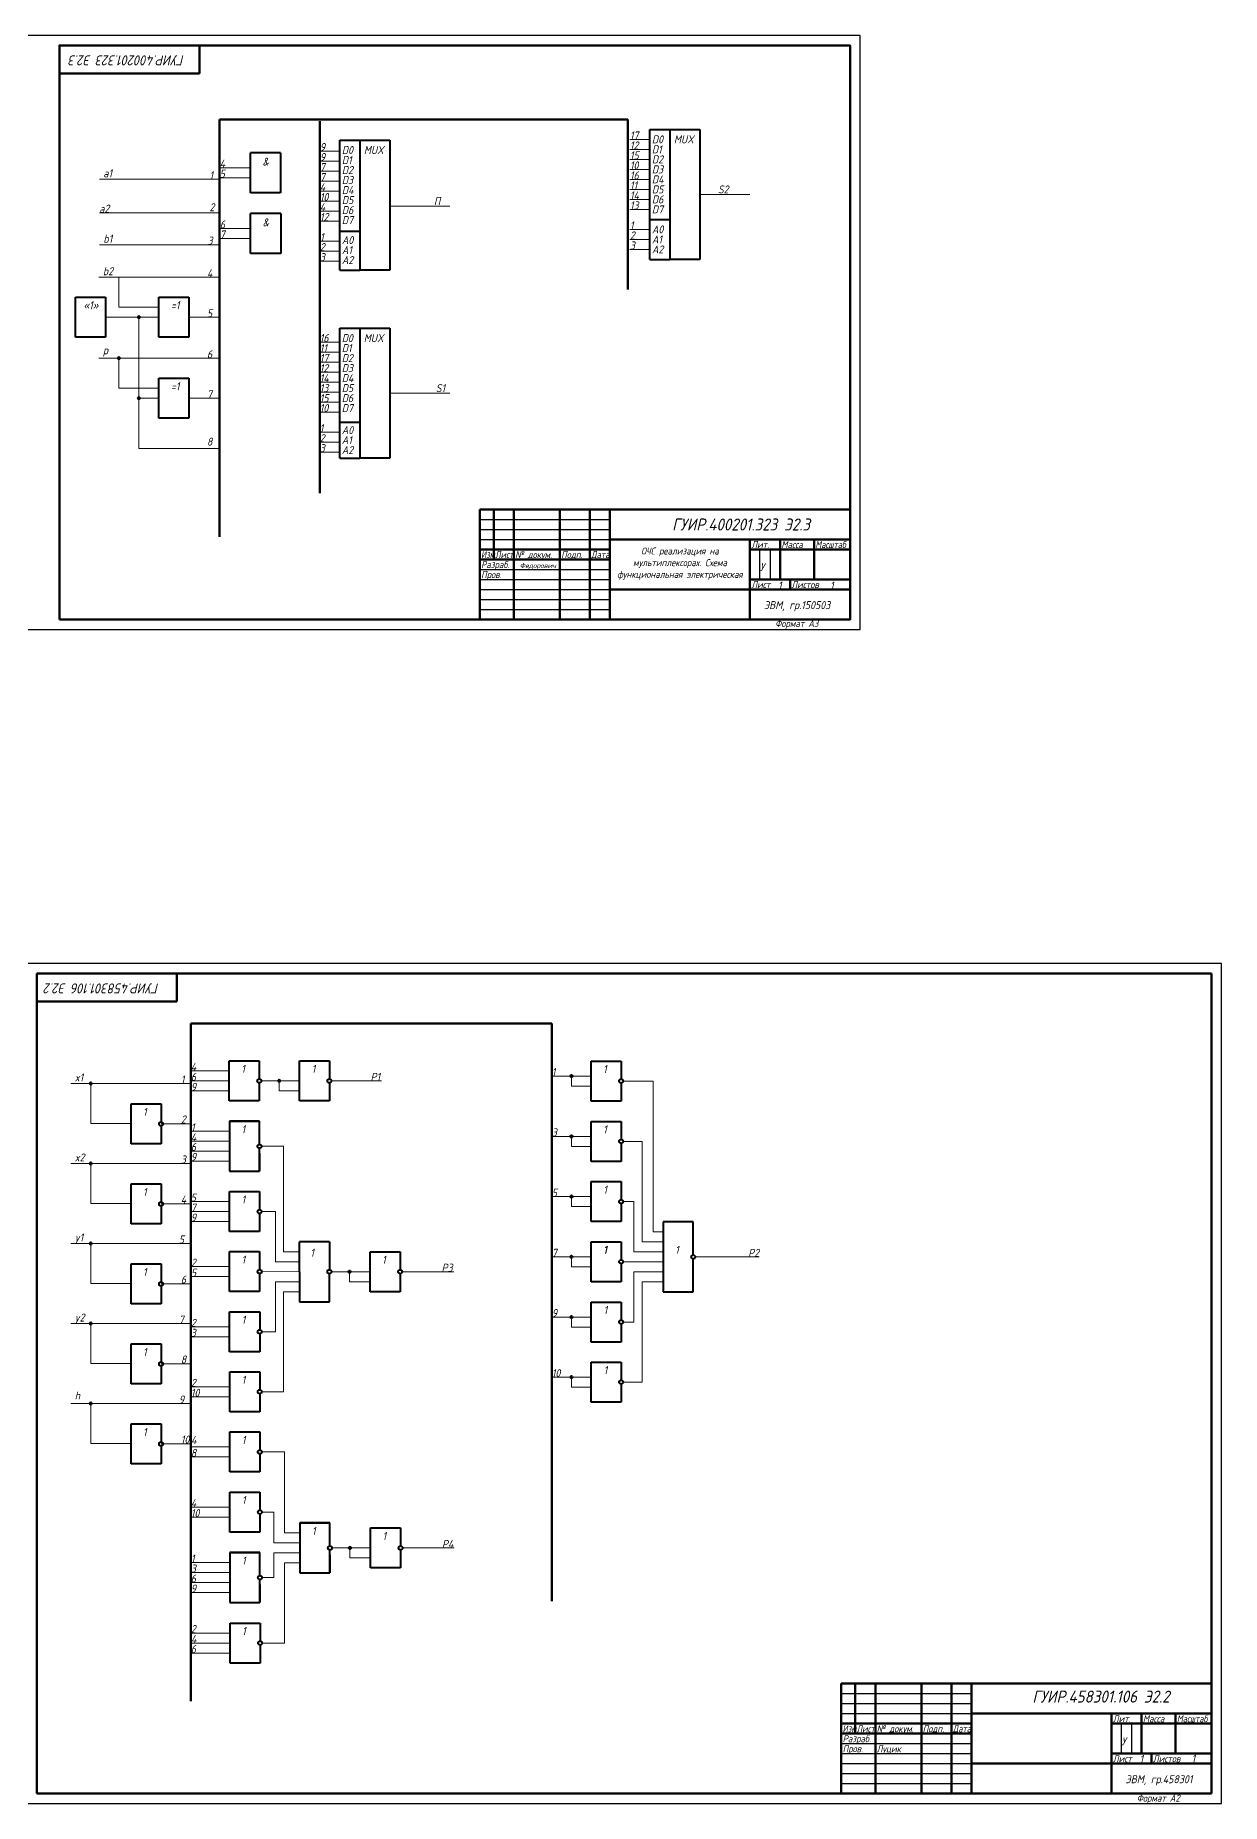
# Model space of a CAD drawing. Header units: millimetres. Extents: x 933 to 3512, y -240 to 1691.
# Drawn here: x 2393 to 2986, y 774 to 1658 of the extents above; entities that cross this region are included whole.
import ezdxf

# ---------------------------------------------------------------- set-up
doc = ezdxf.new("R2010")
doc.units = ezdxf.units.MM
doc.header["$LTSCALE"] = 0.5
doc.layers.get('0').update_dxf_attribs({"lineweight": 60})
doc.layers.get('Defpoints').update_dxf_attribs({"color": 5})
doc.layers.add('4-текст', color=7, linetype='Continuous', true_color=0x00ad00)
doc.layers.add('провода', color=122, linetype='Continuous', lineweight=15)
doc.layers.add('фигуры', color=7, linetype='Continuous', lineweight=40)
doc.styles.get("Standard").update_dxf_attribs({"font": 'isocpeui.ttf', "width": 0.9})

msp = doc.modelspace()

# ---------------------------------------------------------------- linework, layer by layer
for p, q in [((2405.14, 1652.78), (2405.14, 1638.78)), ((2475.14, 1638.78), (2475.14, 1652.78)), ((2405.14, 1638.78), (2475.14, 1638.78)), ((2750.14, 1405.78), (2750.14, 1400.78)), ((2393.77, 1188.88), (2393.77, 1174.88)), ((2463.77, 1174.88), (2463.77, 1188.88)), ((2393.77, 1174.88), (2463.77, 1174.88)), ((2930.77, 818.88), (2930.77, 813.88))]:
    msp.add_line(p, q)
at = {"lineweight": 50}
for p, q in [((2485.14, 1615.78), (2585.14, 1615.78)), ((2535.17, 1614.97), (2535.17, 1428.97)), ((2585.14, 1615.78), (2689.14, 1615.78)), ((2689.14, 1615.78), (2689.14, 1530.78))]:
    msp.add_line(p, q, dxfattribs=at)
at = {"lineweight": 60}
for p, q in [((2800.14, 1420.78), (2615.14, 1420.78)), ((2615.14, 1365.78), (2615.14, 1420.78)), ((2622.14, 1420.78), (2622.14, 1395.78)), ((2632.14, 1365.78), (2632.14, 1420.78)), ((2655.14, 1420.78), (2655.14, 1365.78)), ((2670.14, 1365.78), (2670.14, 1420.78)), ((2680.14, 1420.78), (2680.14, 1365.78)), ((2680.14, 1405.78), (2800.14, 1405.78)), ((2750.14, 1365.78), (2750.14, 1405.78)), ((2765.14, 1405.78), (2765.14, 1385.78)), ((2782.14, 1385.78), (2782.14, 1405.78)), ((2615.14, 1400.78), (2680.14, 1400.78)), ((2750.14, 1400.78), (2800.14, 1400.78)), ((2615.14, 1395.78), (2680.14, 1395.78)), ((2680.14, 1380.78), (2800.14, 1380.78)), ((2750.14, 1385.78), (2800.14, 1385.78)), ((2770.14, 1380.78), (2770.14, 1385.78)), ((2980.77, 833.88), (2795.77, 833.88)), ((2795.77, 778.88), (2795.77, 833.88)), ((2802.77, 833.88), (2802.77, 808.88)), ((2812.77, 778.88), (2812.77, 833.88)), ((2835.77, 833.88), (2835.77, 778.88)), ((2850.77, 778.88), (2850.77, 833.88)), ((2860.77, 833.88), (2860.77, 778.88)), ((2795.77, 813.88), (2860.77, 813.88)), ((2860.77, 818.88), (2980.77, 818.88)), ((2930.77, 778.88), (2930.77, 818.88)), ((2930.77, 813.88), (2980.77, 813.88)), ((2945.77, 818.88), (2945.77, 798.88)), ((2962.77, 798.88), (2962.77, 818.88)), ((2795.77, 808.88), (2860.77, 808.88)), ((2930.77, 798.88), (2980.77, 798.88)), ((2950.77, 793.88), (2950.77, 798.88)), ((2860.77, 793.88), (2980.77, 793.88))]:
    msp.add_line(p, q, dxfattribs=at)
at = {"lineweight": -3}
for p, q in [((2615.14, 1415.78), (2680.14, 1415.78)), ((2615.14, 1410.78), (2680.14, 1410.78)), ((2615.14, 1405.78), (2680.14, 1405.78)), ((2755.14, 1385.78), (2755.14, 1400.78)), ((2760.14, 1400.78), (2760.14, 1385.78)), ((2615.14, 1390.78), (2680.14, 1390.78)), ((2615.14, 1385.78), (2680.14, 1385.78)), ((2615.14, 1380.78), (2680.14, 1380.78)), ((2615.14, 1375.78), (2680.14, 1375.78)), ((2615.14, 1370.78), (2680.14, 1370.78)), ((2795.77, 828.88), (2860.77, 828.88)), ((2795.77, 823.88), (2860.77, 823.88)), ((2795.77, 818.88), (2860.77, 818.88)), ((2935.77, 798.88), (2935.77, 813.88)), ((2940.77, 813.88), (2940.77, 798.88)), ((2795.77, 803.88), (2860.77, 803.88)), ((2795.77, 798.88), (2860.77, 798.88)), ((2795.77, 793.88), (2860.77, 793.88)), ((2795.77, 788.88), (2860.77, 788.88)), ((2795.77, 783.88), (2860.77, 783.88))]:
    msp.add_line(p, q, dxfattribs=at)
at = {"lineweight": 40}
for p, q in [((2490.09, 1114.97), (2490.09, 1089.97)), ((2505.09, 1114.97), (2490.09, 1114.97)), ((2505.09, 1103.47), (2505.09, 1114.97)), ((2505.09, 1089.97), (2505.09, 1101.47)), ((2490.09, 1089.97), (2505.09, 1089.97)), ((2525.29, 914.19), (2525.29, 889.19)), ((2540.29, 914.19), (2525.29, 914.19)), ((2540.29, 902.69), (2540.29, 914.19)), ((2490.33, 899.41), (2490.33, 874.41)), ((2505.33, 899.41), (2490.33, 899.41)), ((2505.33, 887.91), (2505.33, 899.41)), ((2540.29, 889.19), (2540.29, 900.69)), ((2505.33, 874.41), (2505.33, 885.91)), ((2525.29, 889.19), (2540.29, 889.19)), ((2490.33, 874.41), (2505.33, 874.41))]:
    msp.add_line(p, q, dxfattribs=at)
at = {"lineweight": 60}
msp.add_lwpolyline([(2405.14, 1365.78), (2800.14, 1365.78), (2800.14, 1652.78), (2405.14, 1652.78)], close=True, dxfattribs=at)
for centre in [(2444.85, 1516.88), (2434.85, 1496.38), (2444.85, 1476.38), (2420.77, 1133.88), (2514.97, 1135.14), (2660.91, 1137.6), (2660.91, 1107.43), (2420.77, 1093.88), (2660.91, 1077.29), (2420.77, 1053.88), (2660.91, 1047.22), (2550.08, 1039.78), (2660.91, 1017.11), (2420.77, 1013.88), (2660.93, 987.09), (2420.77, 973.88), (2550.3, 901.68)]:
    msp.add_circle(centre, 0.5)
at = {"layer": 'Defpoints'}
for p, q in [((2985.77, 1193.88), (2388.77, 1193.88)), ((2985.77, 773.88), (2985.77, 1193.88)), ((2388.77, 773.88), (2985.77, 773.88))]:
    msp.add_line(p, q, dxfattribs=at)
msp.add_lwpolyline([(2385.14, 1360.78), (2805.14, 1360.78), (2805.14, 1657.78), (2385.14, 1657.78)], close=True, dxfattribs=at)
at = {"layer": 'провода'}
for p, q in [((2545.23, 1599.95), (2535.23, 1599.95)), ((2700.14, 1605.78), (2690.14, 1605.78)), ((2700.14, 1600.78), (2690.14, 1600.78)), ((2500.58, 1591.62), (2485.18, 1591.62)), ((2545.23, 1594.95), (2535.23, 1594.95)), ((2700.14, 1595.78), (2690.14, 1595.78)), ((2500.58, 1586.62), (2485.18, 1586.62)), ((2545.23, 1589.95), (2535.23, 1589.95)), ((2545.23, 1584.95), (2535.23, 1584.95)), ((2700.14, 1590.78), (2690.14, 1590.78)), ((2700.14, 1585.78), (2690.14, 1585.78)), ((2545.23, 1579.95), (2535.23, 1579.95)), ((2545.23, 1574.95), (2535.23, 1574.95)), ((2700.14, 1580.78), (2690.14, 1580.78)), ((2700.14, 1575.78), (2690.14, 1575.78)), ((2725.14, 1578.28), (2750.14, 1578.28)), ((2545.23, 1569.95), (2535.23, 1569.95)), ((2535.23, 1564.95), (2545.23, 1564.95)), ((2570.23, 1572.45), (2600.23, 1572.45)), ((2690.14, 1570.78), (2700.14, 1570.78)), ((2500.67, 1561.29), (2485.27, 1561.29)), ((2500.67, 1556.29), (2485.27, 1556.29)), ((2700.14, 1560.78), (2690.14, 1560.78)), ((2700.14, 1555.78), (2690.14, 1555.78)), ((2545.23, 1554.95), (2535.23, 1554.95)), ((2545.23, 1549.95), (2535.23, 1549.95)), ((2700.14, 1550.78), (2690.14, 1550.78)), ((2545.23, 1544.95), (2535.23, 1544.95)), ((2428.12, 1516.85), (2444.93, 1516.85)), ((2444.85, 1451.33), (2444.85, 1516.88)), ((2444.85, 1516.88), (2454.85, 1516.88)), ((2545.17, 1504.44), (2535.17, 1504.44)), ((2545.17, 1499.44), (2535.17, 1499.44)), ((2545.17, 1494.44), (2535.17, 1494.44)), ((2545.17, 1489.44), (2535.17, 1489.44)), ((2444.85, 1476.38), (2454.85, 1476.38)), ((2545.17, 1484.44), (2535.17, 1484.44)), ((2545.17, 1479.44), (2535.17, 1479.44)), ((2570.17, 1478.94), (2600.17, 1478.94)), ((2545.17, 1474.44), (2535.17, 1474.44)), ((2535.17, 1469.44), (2545.17, 1469.44)), ((2545.17, 1459.44), (2535.17, 1459.44)), ((2484.7, 1451.33), (2444.85, 1451.33)), ((2545.17, 1454.44), (2535.17, 1454.44)), ((2545.17, 1449.44), (2535.17, 1449.44)), ((2489.99, 1140.18), (2470.75, 1140.18)), ((2489.99, 1135.18), (2470.77, 1135.18)), ((2470.77, 1135.18), (2489.99, 1135.18)), ((2505.99, 1135.18), (2505.99, 1135.18)), ((2505.99, 1135.18), (2524.99, 1135.18)), ((2514.96, 1130.18), (2514.96, 1135.18)), ((2540.99, 1135.18), (2565.99, 1135.18)), ((2670.75, 1137.6), (2651.1, 1137.6)), ((2660.91, 1132.6), (2660.91, 1137.6)), ((2670.75, 1132.6), (2660.91, 1132.6)), ((2686.75, 1135.1), (2686.75, 1135.1)), ((2699.89, 1135.1), (2686.75, 1135.1)), ((2701.69, 1135.1), (2699.89, 1135.1)), ((2701.69, 1059.72), (2701.69, 1135.1)), ((2470.77, 1130.18), (2489.94, 1130.18)), ((2514.96, 1130.18), (2524.99, 1130.18)), ((2524.99, 1125.18), (2524.99, 1125.18)), ((2490.09, 1114.97), (2505.09, 1114.97)), ((2455.9, 1113.66), (2470.9, 1113.66)), ((2490.09, 1104.97), (2470.8, 1104.97)), ((2490.09, 1109.97), (2470.82, 1109.97)), ((2670.77, 1107.43), (2651.12, 1107.43)), ((2660.91, 1102.43), (2660.91, 1107.43)), ((2686.77, 1104.93), (2686.77, 1104.93)), ((2686.8, 1104.93), (2686.8, 1104.93)), ((2693.83, 1104.93), (2686.8, 1104.93)), ((2696.32, 1104.93), (2693.83, 1104.93)), ((2696.32, 1054.72), (2696.32, 1104.93)), ((2490.09, 1099.97), (2470.82, 1099.97)), ((2517.06, 1102.47), (2506.11, 1102.47)), ((2517.06, 1049.79), (2517.06, 1102.47)), ((2670.77, 1102.43), (2660.91, 1102.43)), ((2490.09, 1094.97), (2470.82, 1094.97)), ((2455.9, 1073.66), (2470.9, 1073.66)), ((2490.12, 1074.86), (2470.7, 1074.86)), ((2490.12, 1069.86), (2470.77, 1069.86)), ((2506.12, 1069.86), (2506.12, 1069.86)), ((2513.06, 1069.86), (2506.12, 1069.86)), ((2513.06, 1044.79), (2513.06, 1069.86)), ((2670.77, 1077.29), (2651.12, 1077.29)), ((2660.91, 1072.29), (2660.91, 1077.29)), ((2670.77, 1072.29), (2660.91, 1072.29)), ((2686.77, 1074.79), (2686.77, 1074.79)), ((2686.87, 1074.79), (2686.87, 1074.79)), ((2692.17, 1074.79), (2686.87, 1074.79)), ((2692.17, 1049.72), (2692.17, 1074.79)), ((2490.12, 1064.86), (2470.76, 1064.86)), ((2706.77, 1054.72), (2696.32, 1054.72)), ((2706.77, 1059.72), (2701.69, 1059.72)), ((2525, 1044.79), (2513.06, 1044.79)), ((2525, 1049.79), (2517.06, 1049.79)), ((2670.77, 1047.22), (2651.12, 1047.22)), ((2660.91, 1042.22), (2660.91, 1047.22)), ((2686.77, 1044.72), (2686.77, 1044.72)), ((2686.77, 1044.72), (2706.77, 1044.72)), ((2693.83, 1044.72), (2686.77, 1044.72)), ((2706.77, 1049.72), (2692.17, 1049.72)), ((2722.78, 1047.19), (2754.79, 1047.19)), ((2490.13, 1042.3), (2470.8, 1042.3)), ((2490.13, 1037.3), (2470.85, 1037.3)), ((2506.13, 1039.8), (2506.13, 1039.8)), ((2506.13, 1039.8), (2525, 1039.79)), ((2525, 1034.79), (2513.06, 1034.79)), ((2513.06, 1034.79), (2513.06, 1009.73)), ((2541, 1039.79), (2560.34, 1039.79)), ((2550.04, 1034.79), (2550.04, 1039.78)), ((2560.34, 1034.79), (2550.04, 1034.79)), ((2576.34, 1039.79), (2576.34, 1039.79)), ((2576.34, 1039.79), (2602.15, 1039.79)), ((2670.77, 1042.22), (2660.91, 1042.22)), ((2706.77, 1039.72), (2692.17, 1039.72)), ((2692.17, 1039.72), (2692.17, 1014.61)), ((2706.77, 1034.72), (2696.32, 1034.72)), ((2696.32, 1034.72), (2696.32, 984.59)), ((2455.9, 1033.66), (2470.9, 1033.66)), ((2525, 1029.79), (2517.06, 1029.79)), ((2517.06, 1029.79), (2517.06, 979.75)), ((2670.77, 1017.11), (2651.12, 1017.11)), ((2660.91, 1012.11), (2660.91, 1017.11)), ((2490.18, 1012.23), (2470.72, 1012.23)), ((2506.18, 1009.73), (2506.18, 1009.73)), ((2513.06, 1009.73), (2506.18, 1009.73)), ((2670.77, 1012.11), (2660.91, 1012.11)), ((2686.77, 1014.61), (2686.77, 1014.61)), ((2687.02, 1014.61), (2687.02, 1014.61)), ((2692.17, 1014.61), (2687.02, 1014.61)), ((2490.18, 1007.23), (2470.72, 1007.23)), ((2455.9, 993.66), (2470.9, 993.66)), ((2490.2, 982.25), (2470.59, 982.25)), ((2670.77, 987.09), (2651.12, 987.09)), ((2660.93, 982.09), (2660.93, 987.09)), ((2670.77, 982.09), (2660.93, 982.09)), ((2686.77, 984.59), (2686.77, 984.59)), ((2687.06, 984.59), (2687.06, 984.59)), ((2696.32, 984.59), (2687.06, 984.59)), ((2490.2, 977.25), (2470.59, 977.25)), ((2506.2, 979.75), (2506.2, 979.75)), ((2517.06, 979.75), (2506.2, 979.75)), ((2455.9, 953.66), (2470.9, 953.66)), ((2490.25, 947.18), (2470.76, 947.18)), ((2490.25, 952.18), (2470.79, 952.18)), ((2506.25, 949.68), (2506.25, 949.68)), ((2517.51, 949.68), (2506.25, 949.68)), ((2517.51, 909.19), (2517.51, 949.68)), ((2490.29, 922.1), (2470.78, 922.1)), ((2506.29, 919.6), (2506.29, 919.6)), ((2512.32, 919.6), (2506.29, 919.6)), ((2512.32, 904.19), (2512.32, 919.6)), ((2490.29, 917.1), (2470.78, 917.1)), ((2525.29, 914.19), (2540.29, 914.19)), ((2520.35, 904.19), (2512.32, 904.19)), ((2520.15, 909.19), (2517.51, 909.19)), ((2525.29, 909.19), (2520.15, 909.19)), ((2525.29, 904.19), (2520.35, 904.19)), ((2541.22, 901.69), (2560.56, 901.69)), ((2550.26, 896.69), (2550.26, 901.69)), ((2576.56, 901.69), (2576.56, 901.69)), ((2576.56, 901.69), (2602.37, 901.69)), ((2490.33, 894.41), (2470.84, 894.41)), ((2490.33, 899.41), (2505.33, 899.41)), ((2520.05, 899.19), (2512.32, 899.19)), ((2512.32, 899.19), (2512.32, 886.91)), ((2520.65, 894.19), (2517.51, 894.19)), ((2517.51, 894.19), (2517.51, 854.17)), ((2525.29, 899.19), (2520.05, 899.19)), ((2525.29, 894.19), (2520.65, 894.19)), ((2560.56, 896.69), (2550.26, 896.69)), ((2490.33, 889.41), (2470.7, 889.41)), ((2490.33, 884.41), (2470.7, 884.41)), ((2512.32, 886.91), (2506.33, 886.91)), ((2490.33, 879.41), (2470.76, 879.41)), ((2490.4, 859.17), (2470.78, 859.17)), ((2490.4, 849.17), (2470.75, 849.17)), ((2490.4, 854.17), (2470.84, 854.17)), ((2506.4, 854.17), (2506.4, 854.17)), ((2517.51, 854.17), (2506.4, 854.17))]:
    msp.add_line(p, q, dxfattribs=at)
at = {"layer": 'провода', "lineweight": 15}
for p, q in [((2485.08, 1585.83), (2425.08, 1585.83)), ((2485.08, 1569.15), (2425.08, 1569.15)), ((2485.11, 1553.16), (2425.11, 1553.16)), ((2484.85, 1536.88), (2424.85, 1536.88)), ((2434.85, 1536.88), (2434.85, 1521.88)), ((2434.85, 1521.88), (2454.85, 1521.88)), ((2469.85, 1516.88), (2484.85, 1516.88)), ((2484.85, 1496.38), (2424.85, 1496.38)), ((2434.85, 1496.38), (2434.85, 1481.38)), ((2434.85, 1481.38), (2454.85, 1481.38)), ((2469.85, 1476.38), (2484.85, 1476.38)), ((2470.77, 1133.88), (2410.77, 1133.88)), ((2420.77, 1133.88), (2420.77, 1113.88)), ((2420.77, 1113.88), (2440.77, 1113.88)), ((2470.77, 1093.88), (2410.77, 1093.88)), ((2420.77, 1093.88), (2420.77, 1073.88)), ((2420.77, 1073.88), (2440.77, 1073.88)), ((2470.77, 1053.88), (2410.77, 1053.88)), ((2420.77, 1053.88), (2420.77, 1033.88)), ((2420.77, 1033.88), (2440.77, 1033.88)), ((2470.77, 1013.88), (2410.77, 1013.88)), ((2420.77, 1013.88), (2420.77, 993.88)), ((2420.77, 993.88), (2440.77, 993.88)), ((2470.77, 973.88), (2410.77, 973.88)), ((2420.77, 973.88), (2420.77, 953.88)), ((2420.77, 953.88), (2440.77, 953.88))]:
    msp.add_line(p, q, dxfattribs=at)
at = {"layer": 'фигуры', "lineweight": 50}
for p, q in [((2485.14, 1615.78), (2485.08, 1407.15)), ((2470.77, 1163.88), (2470.77, 825.03)), ((2470.77, 1163.88), (2651.1, 1163.88)), ((2651.1, 1163.88), (2651.1, 875.05))]:
    msp.add_line(p, q, dxfattribs=at)
at = {"layer": 'фигуры'}
for p, q in [((2700.14, 1545.78), (2700.14, 1610.78)), ((2700.14, 1610.78), (2710.14, 1610.78)), ((2710.14, 1610.78), (2725.14, 1610.78)), ((2710.14, 1610.78), (2710.14, 1545.78)), ((2725.14, 1610.78), (2725.14, 1545.78)), ((2545.23, 1540.45), (2545.23, 1605.45)), ((2545.23, 1605.45), (2555.23, 1605.45)), ((2555.23, 1605.45), (2570.23, 1605.45)), ((2555.23, 1605.45), (2555.23, 1540.45)), ((2570.23, 1605.45), (2570.23, 1540.45)), ((2700.14, 1565.78), (2710.14, 1565.78)), ((2545.23, 1559.95), (2555.23, 1559.95)), ((2545.23, 1540.45), (2555.23, 1540.45)), ((2570.23, 1540.45), (2555.23, 1540.45)), ((2700.14, 1545.78), (2710.14, 1545.78)), ((2725.14, 1545.78), (2710.14, 1545.78)), ((2545.17, 1446.44), (2545.17, 1511.44)), ((2545.17, 1511.44), (2555.17, 1511.44)), ((2555.17, 1511.44), (2570.17, 1511.44)), ((2555.17, 1511.44), (2555.17, 1446.44)), ((2570.17, 1511.44), (2570.17, 1446.44)), ((2545.17, 1464.44), (2555.17, 1464.44)), ((2545.17, 1446.44), (2555.17, 1446.44)), ((2570.17, 1446.44), (2555.17, 1446.44)), ((2525, 1039.79), (2525, 1054.79)), ((2540, 1054.79), (2525, 1054.79)), ((2540, 1054.79), (2540, 1040.79)), ((2525, 1039.79), (2525, 1024.79)), ((2540, 1024.79), (2540, 1038.79)), ((2525, 1024.79), (2540, 1024.79))]:
    msp.add_line(p, q, dxfattribs=at)
at = {"layer": 'фигуры', "lineweight": 40}
for p, q in [((2500.58, 1579.12), (2500.58, 1599.12)), ((2515.58, 1599.12), (2500.58, 1599.12)), ((2515.58, 1599.12), (2515.58, 1579.12)), ((2515.58, 1579.12), (2500.58, 1579.12)), ((2500.67, 1548.79), (2500.67, 1568.79)), ((2515.67, 1568.79), (2500.67, 1568.79)), ((2515.67, 1568.79), (2515.67, 1548.79)), ((2515.67, 1548.79), (2500.67, 1548.79)), ((2413.12, 1526.85), (2428.12, 1526.85)), ((2413.12, 1506.85), (2413.12, 1526.85)), ((2428.12, 1526.85), (2428.12, 1515.85)), ((2454.85, 1526.88), (2469.85, 1526.88)), ((2454.85, 1506.88), (2454.85, 1526.88)), ((2469.85, 1526.88), (2469.85, 1515.88)), ((2428.12, 1515.85), (2428.12, 1506.85)), ((2469.85, 1515.88), (2469.85, 1506.88)), ((2428.12, 1506.85), (2413.12, 1506.85)), ((2469.85, 1506.88), (2454.85, 1506.88)), ((2454.85, 1486.38), (2469.85, 1486.38)), ((2454.85, 1466.38), (2454.85, 1486.38)), ((2469.85, 1486.38), (2469.85, 1475.38)), ((2469.85, 1475.38), (2469.85, 1466.38)), ((2469.85, 1466.38), (2454.85, 1466.38)), ((2489.99, 1145.18), (2504.99, 1145.18)), ((2489.99, 1125.18), (2489.99, 1145.18)), ((2504.99, 1145.18), (2504.99, 1136.18)), ((2524.99, 1145.18), (2539.99, 1145.18)), ((2524.99, 1125.18), (2524.99, 1145.18)), ((2539.99, 1145.18), (2539.99, 1136.18)), ((2670.75, 1145.1), (2685.75, 1145.1)), ((2670.75, 1125.1), (2670.75, 1145.1)), ((2685.75, 1145.1), (2685.75, 1136.1)), ((2504.99, 1134.18), (2504.99, 1125.18)), ((2539.99, 1134.18), (2539.99, 1125.18)), ((2685.75, 1134.1), (2685.75, 1125.1)), ((2440.9, 1123.66), (2455.9, 1123.66)), ((2440.9, 1103.66), (2440.9, 1123.66)), ((2455.9, 1123.66), (2455.9, 1114.66)), ((2504.99, 1125.18), (2489.99, 1125.18)), ((2539.99, 1125.18), (2524.99, 1125.18)), ((2685.75, 1125.1), (2670.75, 1125.1)), ((2490.09, 1114.97), (2505.09, 1114.97)), ((2670.77, 1114.93), (2685.77, 1114.93)), ((2670.77, 1094.93), (2670.77, 1114.93)), ((2685.77, 1114.93), (2685.77, 1105.93)), ((2455.9, 1112.66), (2455.9, 1103.66)), ((2455.9, 1103.66), (2440.9, 1103.66)), ((2505.09, 1098.97), (2505.09, 1089.97)), ((2685.77, 1103.93), (2685.77, 1094.93)), ((2685.77, 1094.93), (2670.77, 1094.93)), ((2440.9, 1083.66), (2455.9, 1083.66)), ((2440.9, 1063.66), (2440.9, 1083.66)), ((2455.9, 1083.66), (2455.9, 1074.66)), ((2490.12, 1079.86), (2505.12, 1079.86)), ((2490.12, 1059.86), (2490.12, 1079.86)), ((2505.12, 1079.86), (2505.12, 1070.86)), ((2670.77, 1084.79), (2685.77, 1084.79)), ((2670.77, 1064.79), (2670.77, 1084.79)), ((2685.77, 1084.79), (2685.77, 1075.79)), ((2455.9, 1072.66), (2455.9, 1063.66)), ((2685.77, 1073.79), (2685.77, 1064.79)), ((2455.9, 1063.66), (2440.9, 1063.66)), ((2505.12, 1068.86), (2505.12, 1059.86)), ((2685.77, 1064.79), (2670.77, 1064.79)), ((2706.77, 1064.72), (2706.77, 1029.72)), ((2721.78, 1064.69), (2706.77, 1064.72)), ((2721.78, 1048.19), (2721.78, 1064.69)), ((2505.12, 1059.86), (2490.12, 1059.86)), ((2670.77, 1054.72), (2685.77, 1054.72)), ((2670.77, 1034.72), (2670.77, 1054.72)), ((2685.77, 1054.72), (2685.77, 1045.72)), ((2440.9, 1043.66), (2455.9, 1043.66)), ((2440.9, 1023.66), (2440.9, 1043.66)), ((2455.9, 1043.66), (2455.9, 1034.66)), ((2490.13, 1049.8), (2505.13, 1049.8)), ((2490.13, 1029.8), (2490.13, 1049.8)), ((2505.13, 1049.8), (2505.13, 1040.8)), ((2560.34, 1049.79), (2575.34, 1049.79)), ((2560.34, 1029.79), (2560.34, 1049.79)), ((2575.34, 1049.79), (2575.34, 1040.79)), ((2685.77, 1043.72), (2685.77, 1034.72)), ((2721.77, 1029.72), (2721.78, 1046.19)), ((2505.13, 1038.8), (2505.13, 1029.8)), ((2575.34, 1038.79), (2575.34, 1029.79)), ((2685.77, 1034.72), (2670.77, 1034.72)), ((2455.9, 1032.66), (2455.9, 1023.66)), ((2505.13, 1029.8), (2490.13, 1029.8)), ((2575.34, 1029.79), (2560.34, 1029.79)), ((2706.77, 1029.72), (2721.77, 1029.72)), ((2455.9, 1023.66), (2440.9, 1023.66)), ((2490.18, 1019.73), (2505.18, 1019.73)), ((2490.18, 999.73), (2490.18, 1019.73)), ((2505.18, 1019.73), (2505.18, 1010.73)), ((2670.77, 1024.61), (2685.77, 1024.61)), ((2670.77, 1004.61), (2670.77, 1024.61)), ((2685.77, 1024.61), (2685.77, 1015.61)), ((2505.18, 1008.73), (2505.18, 999.73)), ((2685.77, 1013.61), (2685.77, 1004.61)), ((2440.9, 1003.66), (2455.9, 1003.66)), ((2440.9, 983.66), (2440.9, 1003.66)), ((2455.9, 1003.66), (2455.9, 994.66)), ((2505.18, 999.73), (2490.18, 999.73)), ((2685.77, 1004.61), (2670.77, 1004.61)), ((2455.9, 992.66), (2455.9, 983.66)), ((2670.77, 994.59), (2685.77, 994.59)), ((2670.77, 974.59), (2670.77, 994.59)), ((2685.77, 994.59), (2685.77, 985.59)), ((2455.9, 983.66), (2440.9, 983.66)), ((2490.2, 989.75), (2505.2, 989.75)), ((2490.2, 969.75), (2490.2, 989.75)), ((2505.2, 989.75), (2505.2, 980.75)), ((2685.77, 983.59), (2685.77, 974.59)), ((2505.2, 978.75), (2505.2, 969.75)), ((2685.77, 974.59), (2670.77, 974.59)), ((2440.9, 963.66), (2455.9, 963.66)), ((2440.9, 943.66), (2440.9, 963.66)), ((2455.9, 963.66), (2455.9, 954.66)), ((2505.2, 969.75), (2490.2, 969.75)), ((2490.25, 959.68), (2505.25, 959.68)), ((2490.25, 939.68), (2490.25, 959.68)), ((2505.25, 959.68), (2505.25, 950.68)), ((2455.9, 952.66), (2455.9, 943.66)), ((2505.25, 948.68), (2505.25, 939.68)), ((2455.9, 943.66), (2440.9, 943.66)), ((2505.25, 939.68), (2490.25, 939.68)), ((2490.29, 929.6), (2505.29, 929.6)), ((2490.29, 909.6), (2490.29, 929.6)), ((2505.29, 929.6), (2505.29, 920.6)), ((2505.29, 918.6), (2505.29, 909.6)), ((2525.29, 914.19), (2540.29, 914.19)), ((2560.56, 911.69), (2575.56, 911.69)), ((2560.56, 891.69), (2560.56, 911.69)), ((2575.56, 911.69), (2575.56, 902.69)), ((2505.29, 909.6), (2490.29, 909.6)), ((2490.33, 899.41), (2505.33, 899.41)), ((2540.29, 898.19), (2540.29, 889.19)), ((2575.56, 900.69), (2575.56, 891.69)), ((2575.56, 891.69), (2560.56, 891.69)), ((2505.33, 883.41), (2505.33, 874.41)), ((2490.4, 864.17), (2505.4, 864.17)), ((2490.4, 844.17), (2490.4, 864.17)), ((2505.4, 864.17), (2505.4, 855.17)), ((2505.4, 853.17), (2505.4, 844.17)), ((2505.4, 844.17), (2490.4, 844.17))]:
    msp.add_line(p, q, dxfattribs=at)
at = {"layer": 'фигуры', "lineweight": 60}
for p, q in [((2393.77, 778.88), (2393.77, 1188.88)), ((2393.77, 1188.88), (2965.77, 1188.88)), ((2965.77, 1188.88), (2980.77, 1188.88)), ((2980.77, 1188.88), (2980.77, 778.88)), ((2980.77, 778.88), (2393.77, 778.88))]:
    msp.add_line(p, q, dxfattribs=at)
at = {"layer": 'фигуры', "lineweight": 40}
for centre in [(2504.99, 1135.18), (2539.99, 1135.18), (2685.75, 1135.1), (2455.9, 1113.66), (2685.77, 1104.93), (2505.09, 1102.47), (2455.9, 1073.66), (2505.12, 1069.86), (2685.77, 1074.79), (2685.77, 1044.72), (2721.78, 1047.19), (2455.9, 1033.66), (2505.13, 1039.8), (2540, 1039.79), (2575.34, 1039.79), (2505.18, 1009.73), (2685.77, 1014.61), (2455.9, 993.66), (2685.77, 984.59), (2505.2, 979.75), (2455.9, 953.66), (2505.25, 949.68), (2505.29, 919.6), (2540.29, 901.69), (2575.56, 901.69), (2505.33, 886.91), (2505.4, 854.17)]:
    msp.add_circle(centre, 1, dxfattribs=at)

# ---------------------------------------------------------------- texts
at = {"lineweight": -3, "width": 0.9}
for s, p in [('Формат А3', (2762.74, 1362.03)), ('Формат А2', (2943.38, 774.88))]:
    msp.add_text(s, height=3.5, dxfattribs=at).set_placement(p)
at = {"insert": (2680.14, 1401.78), "char_height": 3.5, "attachment_point": 1}
msp.add_mtext_dynamic_manual_height_columns('\\pxqc;ОЧС реализация на мультиплексорах. Схема функциональная электрическая', width=70.0392, gutter_width=20, heights=[37.17], dxfattribs=at)
at = {"layer": '4-текст', "lineweight": -3}
for s, width, p in [('Изм.', 0.7, (2615.81, 1396.49)), ('Лист', 0.75, (2622.81, 1396.49)), ('№ докум.', 0.9, (2632.81, 1396.49)), ('Подп.', 0.9, (2655.81, 1396.49)), ('Дата', 0.75, (2670.81, 1396.49)), ('Лит.', 0.9, (2750.81, 1401.49)), ('Масса', 0.9, (2765.81, 1401.49)), ('Масштаб', 0.8, (2782.81, 1401.49)), ('Разраб.', 0.9, (2615.81, 1391.49)), ('Пров.', 0.9, (2615.81, 1386.49)), ('Лист', 0.9, (2750.81, 1381.49)), ('Листов', 0.9, (2770.81, 1381.49)), ('Лит.', 0.9, (2931.45, 814.58)), ('Масса', 0.9, (2946.45, 814.58)), ('Масштаб', 0.8, (2963.45, 814.58)), ('Изм.', 0.7, (2796.45, 809.58)), ('Разраб.', 0.9, (2796.45, 804.58)), ('Лист', 0.75, (2803.45, 809.58)), ('№ докум.', 0.9, (2813.45, 809.58)), ('Подп.', 0.9, (2836.45, 809.58)), ('Дата', 0.75, (2851.45, 809.58)), ('Пров.', 0.9, (2796.45, 799.58)), ('Луцик', 0.9, (2813.43, 799.52)), ('Лист', 0.9, (2931.45, 794.58)), ('Листов', 0.9, (2951.45, 794.58))]:
    msp.add_text(s, height=3.5, dxfattribs=dict(at, width=width)).set_placement(p)
at = {"layer": '4-текст', "width": 0.9}
for s, p in [('У', (2935.77, 803.08)), ('1', (2944.77, 794.19)), ('1', (2970.77, 794.4))]:
    msp.add_text(s, height=4, dxfattribs=at).set_placement(p)
at = {"layer": '4-текст', "insert": (2397.77, 1181.38), "char_height": 5, "attachment_point": 6, "rotation": 180}
msp.add_mtext_dynamic_manual_height_columns('ГУИР.458301.106 Э2.2', width=70, gutter_width=20, heights=[0], dxfattribs=at)
at = {"layer": '4-текст'}
for s, width, insert, char_height, attachment_point in [('ГУИР.458301.106 Э2.2', 84, (2959.77, 827.38), 6, 6), ('ЭВМ, гр.458301', 50, (2937.77, 788.08), 4, 1)]:
    msp.add_mtext_dynamic_manual_height_columns(s, width=width, gutter_width=20, heights=[0], dxfattribs=dict(at, insert=insert, char_height=char_height, attachment_point=attachment_point))
at = {"layer": 'провода', "width": 0.9}
for s, p in [('У', (2755.14, 1389.98)), ('1', (2764.14, 1380.78)), ('1', (2790.14, 1380.78))]:
    msp.add_text(s, height=4, dxfattribs=at).set_placement(p)
at = {"layer": 'провода', "insert": (2410.14, 1645.28), "char_height": 5, "attachment_point": 6, "rotation": 180}
msp.add_mtext_dynamic_manual_height_columns('ГУИР.400201.323 Э2.3', width=70, gutter_width=20, heights=[0], dxfattribs=at)
at = {"layer": 'провода'}
for s, width, heights, insert, char_height, attachment_point in [('ГУИР.400201.323 Э2.3', 81.1655, [16.74], (2780.14, 1413.28), 6, 6), ('Федорович', 23, [0], (2635.14, 1393.98), 2.5, 1), ('ЭВМ, гр.150503', 50, [0], (2757.14, 1374.98), 4, 1)]:
    msp.add_mtext_dynamic_manual_height_columns(s, width=width, gutter_width=20, heights=heights, dxfattribs=dict(at, insert=insert, char_height=char_height, attachment_point=attachment_point))
at = {"layer": 'фигуры', "width": 0.9}
for s, p in [('17', (2690.14, 1605.78)), ('9', (2535.23, 1599.95)), ('D0', (2546.23, 1598.45)), ('MUX', (2557.23, 1598.45)), ('12', (2690.14, 1600.78)), ('D0', (2701.14, 1603.78)), ('D1', (2701.14, 1598.78)), ('MUX', (2712.14, 1603.78)), ('4', (2485.18, 1591.62)), ('&', (2506.58, 1592.62)), ('9', (2535.23, 1594.95)), ('7', (2535.23, 1589.95)), ('D1', (2546.23, 1593.45)), ('D2', (2546.23, 1588.45)), ('15', (2690.14, 1595.78)), ('10', (2690.14, 1590.78)), ('D2', (2701.14, 1593.78)), ('D3', (2701.14, 1588.78)), ('a1', (2427.08, 1586.83)), ('1', (2480.08, 1585.83)), ('5', (2485.18, 1586.62)), ('4', (2535.23, 1579.95)), ('7', (2535.23, 1584.95)), ('D3', (2546.23, 1583.45)), ('D4', (2546.23, 1578.45)), ('16', (2690.14, 1585.78)), ('11', (2690.14, 1580.78)), ('D4', (2701.14, 1583.78)), ('D5', (2701.14, 1578.78)), ('S2', (2734.14, 1578.78)), ('2', (2480.08, 1569.88)), ('4', (2535.23, 1569.95)), ('10', (2535.23, 1574.95)), ('D5', (2546.23, 1573.45)), ('П', (2592.23, 1572.95)), ('14', (2690.14, 1575.78)), ('13', (2690.14, 1570.78)), ('D6', (2701.14, 1573.78)), ('а2', (2425.08, 1569.15)), ('6', (2485.27, 1561.29)), ('&', (2506.67, 1562.29)), ('12', (2535.23, 1564.95)), ('D6', (2546.23, 1568.45)), ('D7', (2546.23, 1563.45)), ('1', (2690.14, 1560.78)), ('D7', (2701.14, 1568.78)), ('b1', (2427.11, 1554.16)), ('3', (2479.11, 1553.16)), ('7', (2485.27, 1556.29)), ('1', (2535.38, 1554.95)), ('A0', (2546.23, 1553.45)), ('2', (2690.14, 1555.78)), ('A0', (2701.14, 1558.78)), ('A1', (2701.14, 1553.78)), ('2', (2535.23, 1549.95)), ('3', (2535.23, 1544.95)), ('A1', (2546.23, 1548.45)), ('A2', (2546.23, 1543.45)), ('3', (2690.14, 1550.78)), ('A2', (2701.14, 1548.78)), ('b2', (2426.85, 1537.88)), ('4', (2478.85, 1536.88)), ('«1»', (2417.12, 1520.85)), ('=1', (2460.85, 1520.88)), ('5', (2478.85, 1516.88)), ('16', (2535.17, 1504.49)), ('11', (2535.17, 1499.44)), ('D0', (2546.17, 1504.44)), ('D1', (2546.17, 1499.44)), ('MUX', (2557.17, 1504.44)), ('p', (2426.85, 1498.38)), ('6', (2478.85, 1496.38)), ('17', (2535.17, 1494.49)), ('D2', (2546.17, 1494.44)), ('12', (2535.17, 1489.44)), ('14', (2535.17, 1484.44)), ('D3', (2546.17, 1489.44)), ('D4', (2546.17, 1484.44)), ('=1', (2460.85, 1480.38)), ('7', (2478.85, 1476.38)), ('13', (2535.17, 1479.49)), ('15', (2535.17, 1474.44)), ('D5', (2546.17, 1479.44)), ('D6', (2546.17, 1474.44)), ('S1', (2593.17, 1479.44)), ('10', (2535.17, 1469.49)), ('D7', (2546.17, 1469.44)), ('2', (2535.17, 1454.44)), ('1', (2535.17, 1459.44)), ('A0', (2546.17, 1458.44)), ('8', (2478.85, 1452.69)), ('3', (2535.17, 1449.44)), ('A1', (2546.17, 1453.44)), ('A2', (2546.17, 1448.44)), ('4', (2470.77, 1140.18)), ('1', (2495.99, 1139.18)), ('1', (2531.17, 1139.18)), ('1', (2651.1, 1137.6)), ('1', (2676.75, 1139.1)), ('x1', (2412.77, 1134.88)), ('1', (2465.77, 1133.88)), ('6', (2470.77, 1135.18)), ('9', (2470.77, 1130.18)), ('1', (2446.9, 1117.66)), ('2', (2465.77, 1113.88)), ('1', (2470.87, 1109.97)), ('4', (2470.8, 1104.97)), ('1', (2496.09, 1108.97)), ('3', (2651.12, 1107.43)), ('1', (2676.8, 1108.93)), ('x2', (2412.77, 1094.88)), ('3', (2465.77, 1093.88)), ('6', (2470.77, 1100.17)), ('9', (2470.77, 1095.17)), ('1', (2446.9, 1077.66)), ('5', (2470.7, 1074.86)), ('5', (2651.12, 1077.29)), ('1', (2676.87, 1078.79)), ('4', (2465.77, 1073.88)), ('7', (2470.77, 1069.86)), ('1', (2496.12, 1073.86)), ('9', (2470.77, 1064.86)), ('y1', (2412.77, 1054.88)), ('5', (2464.77, 1053.88)), ('1', (2676.77, 1048.72)), ('1', (2676.97, 1048.72)), ('1', (2712.77, 1048.72)), ('2', (2470.8, 1042.3)), ('1', (2496.13, 1043.8)), ('1', (2530.5, 1047.29)), ('1', (2566.34, 1043.79)), ('7', (2651.12, 1047.22)), ('1', (2446.9, 1037.66)), ('6', (2465.77, 1033.88)), ('5', (2470.85, 1037.3)), ('y2', (2412.77, 1014.88)), ('7', (2464.77, 1013.88)), ('1', (2496.18, 1013.73)), ('9', (2651.12, 1017.11)), ('1', (2677.02, 1018.61)), ('3', (2470.72, 1007.23)), ('2', (2470.77, 1012.23)), ('1', (2446.9, 997.66)), ('8', (2465.77, 993.88)), ('10', (2651.12, 987.09)), ('1', (2677.06, 988.59)), ('2', (2470.77, 982.25)), ('10', (2470.77, 977.25)), ('1', (2496.2, 983.75)), ('h', (2412.77, 975.88)), ('9', (2464.77, 973.88)), ('1', (2446.9, 957.66)), ('10', (2465.77, 953.88)), ('4', (2470.9, 953.66)), ('1', (2496.25, 953.68)), ('8', (2470.76, 947.18)), ('4', (2470.78, 922.1)), ('10', (2470.78, 917.1)), ('1', (2496.29, 923.6)), ('1', (2531.29, 908.19)), ('1', (2566.56, 905.69)), ('3', (2470.77, 889.41)), ('1', (2470.84, 894.41)), ('1', (2496.33, 893.41)), ('6', (2470.7, 884.41)), ('9', (2470.76, 879.41)), ('2', (2470.78, 859.17)), ('4', (2470.84, 854.17)), ('1', (2496.4, 858.17)), ('6', (2470.75, 849.17))]:
    msp.add_text(s, height=4, dxfattribs=at).set_placement(p)
at = {"layer": 'фигуры', "char_height": 4, "attachment_point": 1}
for s, insert in [('P1', (2560.59, 1139.18)), ('P3', (2596.07, 1043.79)), ('P2', (2749.26, 1051.19)), ('P4', (2596.29, 905.69))]:
    msp.add_mtext(s, dxfattribs=dict(at, insert=insert))

doc.saveas('drawing.dxf')
